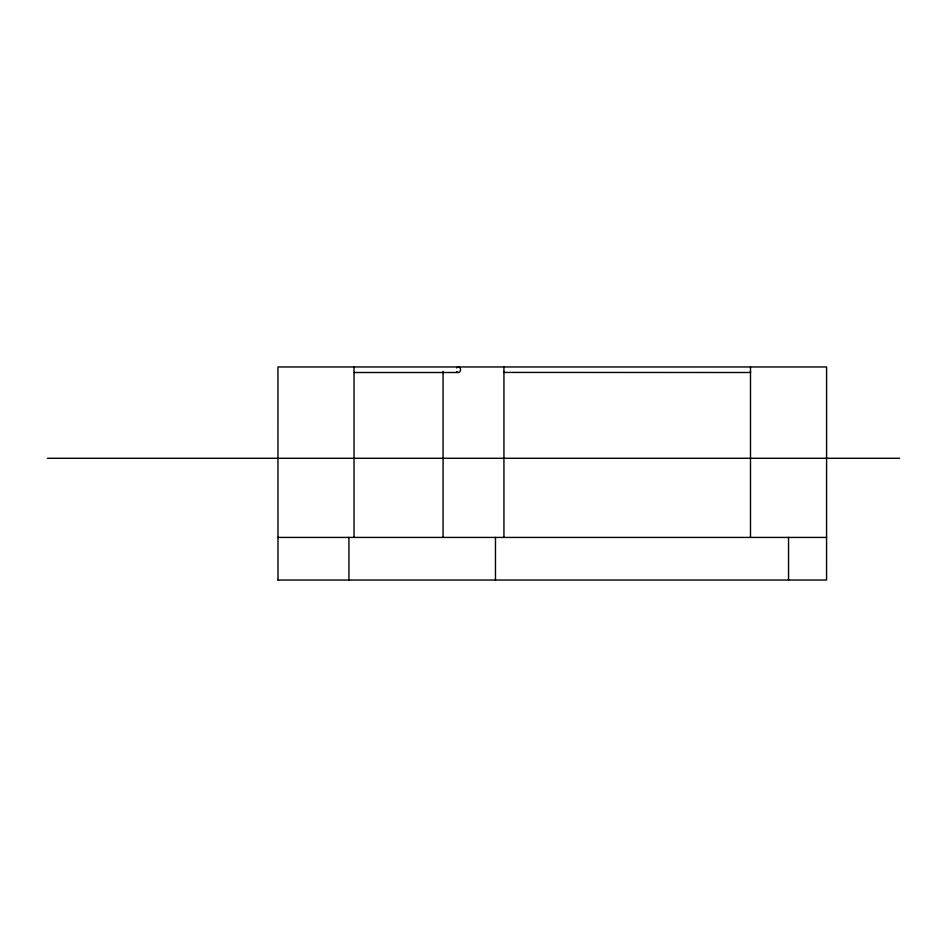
<?xml version="1.0" encoding="UTF-8"?>
<svg xmlns="http://www.w3.org/2000/svg" width="947" height="947" viewBox="0 0 947 947"><rect width="100%" height="100%" fill="white"/><g stroke="black" fill="none" stroke-linecap="round" stroke-linejoin="round"><path stroke-width="1.42" d="M503.934 367.022L503.934 372.42L750.498 372.502L750.498 367.022M354.154 372.502L458.277 372.502M47.35 458.277L899.65 458.277M277.933 537.423L826.601 537.423M277.933 580.038L826.565 580.038L826.601 366.963L277.933 366.963L278.004 580.038M788.543 537.423L788.543 580.038M750.498 371.366L750.498 537.423M503.934 371.366L503.934 537.423M495.47 537.423L495.47 580.038M443.066 371.366L443.066 537.423M354.024 366.963L354.024 537.423M348.934 537.423L348.934 580.038M456.596 367.945A2.77 2.249 -90 0 1 459.828 367.696A2.77 2.249 -90 0 1 459.911 371.674A2.77 2.249 -90 0 1 456.679 371.626"/></g></svg>
